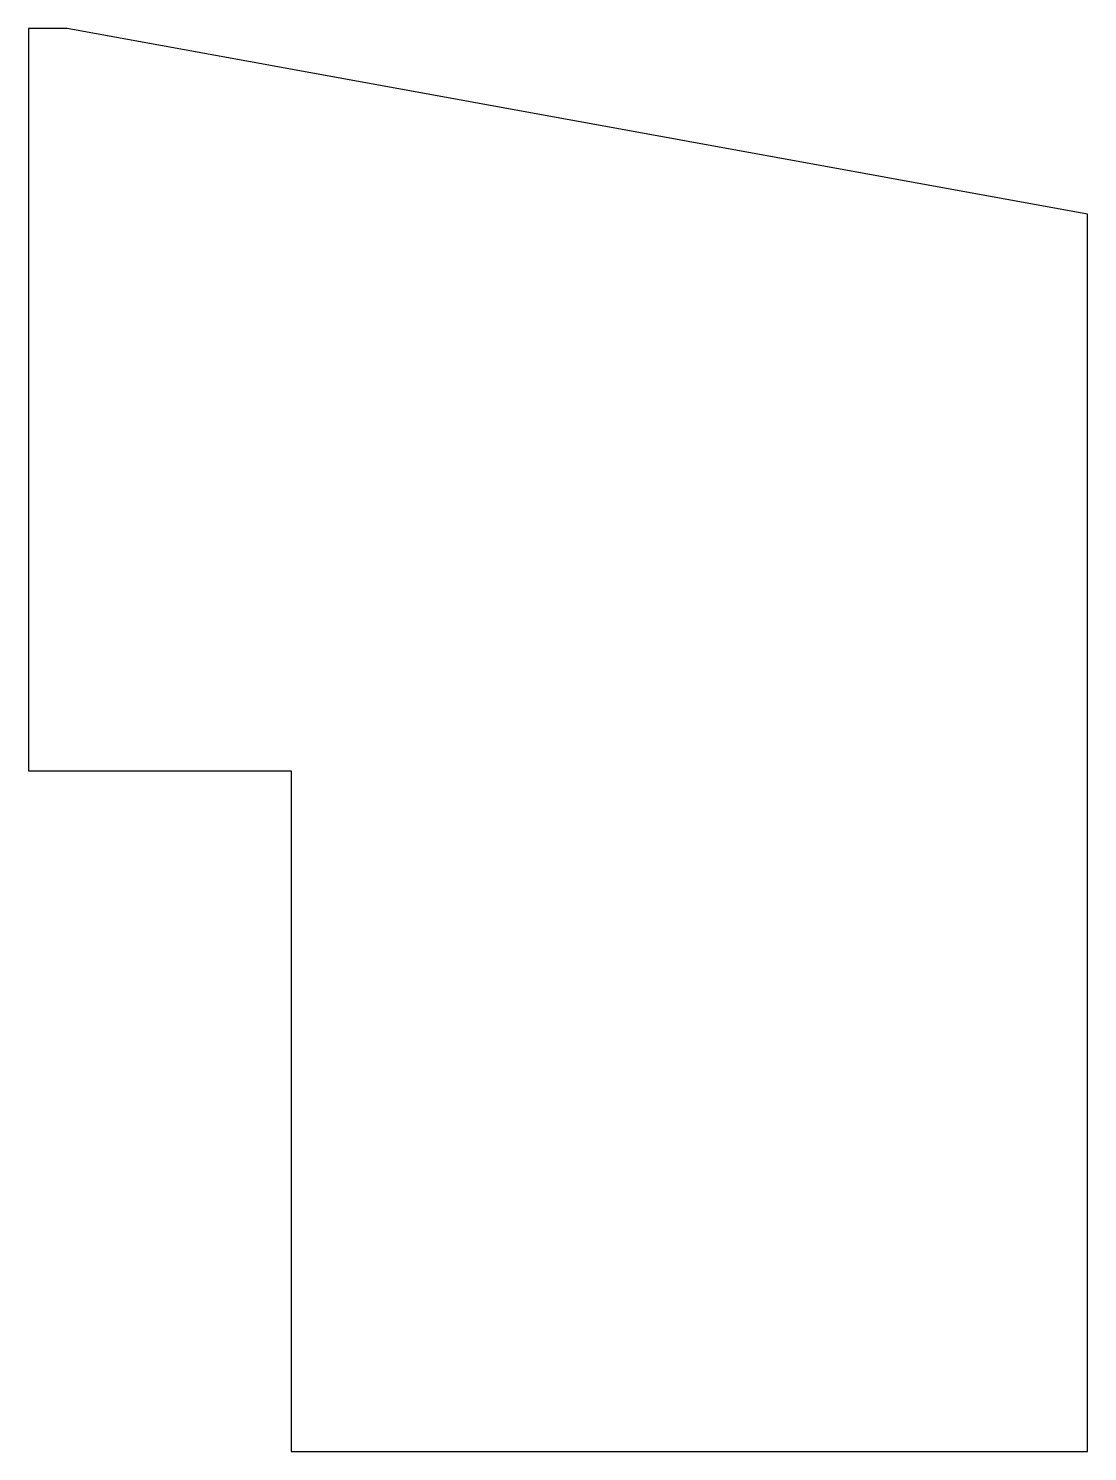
# Model space of a CAD drawing. Header units: millimetres. Extents: x 1815 to 2500, y 0 to 920.
import ezdxf

# ---------------------------------------------------------------- set-up
doc = ezdxf.new("R2010")
doc.units = ezdxf.units.MM

msp = doc.modelspace()

# ---------------------------------------------------------------- linework, layer by layer
at = {"color": 7, "linetype": 'Continuous', "lineweight": 25}
for p, q in [((1815, 920), (1815, 440)), ((1840, 920), (1815, 920)), ((2500, 800), (1840, 920)), ((2500, 0), (2500, 800)), ((1815, 440), (1985, 440)), ((1985, 440), (1985, 0)), ((1985, 0), (2500, 0))]:
    msp.add_line(p, q, dxfattribs=at)

doc.saveas('drawing.dxf')
